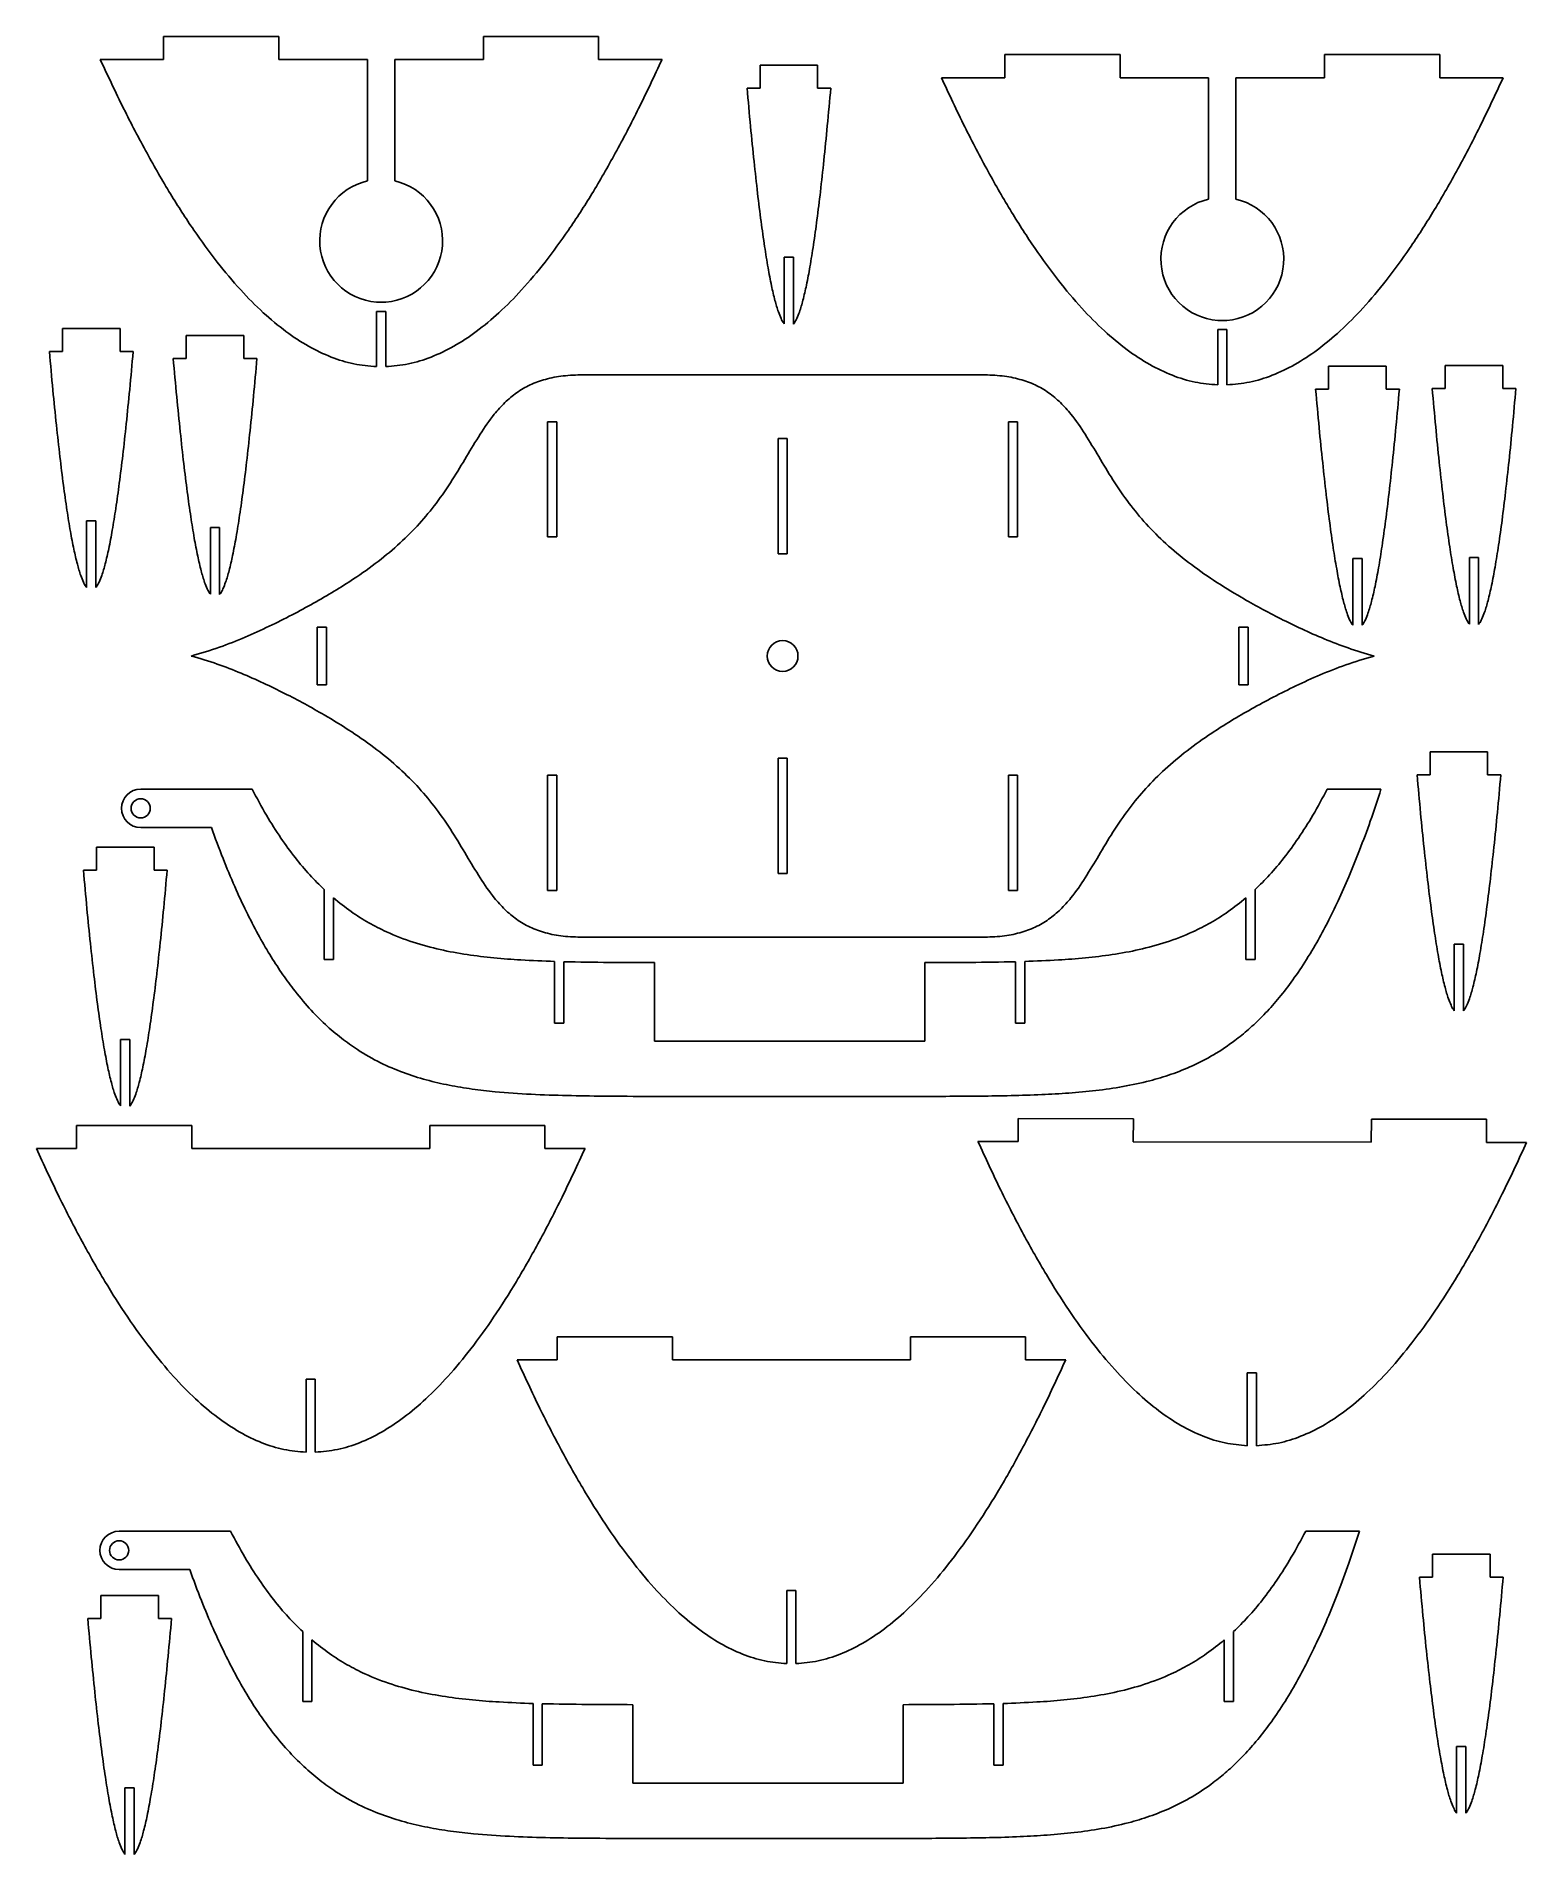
# Model space of a CAD drawing. Header units: millimetres. Extents: x 11 to 496, y 0 to 591.
import ezdxf

# ---------------------------------------------------------------- set-up
doc = ezdxf.new("R2010")
doc.units = ezdxf.units.MM

msp = doc.modelspace()

# ---------------------------------------------------------------- linework, layer by layer
at = {"color": 7, "linetype": 'Continuous', "lineweight": 25}
for p, q in [((52.05, 591.22), (89.55, 591.22)), ((52.05, 583.72), (52.05, 591.22)), ((89.55, 583.72), (89.55, 591.22)), ((193.64, 591.22), (156.14, 591.22)), ((156.14, 583.72), (156.14, 591.22)), ((193.64, 583.72), (193.64, 591.22)), ((31.4, 583.72), (52.05, 583.72)), ((89.55, 583.72), (118.4, 583.72)), ((118.4, 583.72), (118.4, 544.18)), ((127.29, 583.72), (156.14, 583.72)), ((127.29, 544.18), (127.29, 583.72)), ((193.64, 583.72), (214.28, 583.72)), ((264.92, 581.89), (246.17, 581.89)), ((246.17, 574.39), (246.17, 581.89)), ((264.92, 574.39), (264.92, 581.89)), ((325.85, 577.77), (325.85, 585.27)), ((325.85, 585.27), (363.35, 585.27)), ((363.35, 577.77), (363.35, 585.27)), ((429.93, 577.77), (429.93, 585.27)), ((467.43, 585.27), (429.93, 585.27)), ((467.43, 577.77), (467.43, 585.27)), ((241.94, 574.39), (246.17, 574.39)), ((264.92, 574.39), (269.2, 574.39)), ((305.2, 577.77), (325.85, 577.77)), ((363.35, 577.77), (392.2, 577.77)), ((392.2, 577.77), (392.2, 538.24)), ((401.08, 538.24), (401.08, 577.77)), ((401.08, 577.77), (429.93, 577.77)), ((467.43, 577.77), (488.08, 577.77)), ((254.05, 519.33), (257.05, 519.33)), ((254.05, 519.33), (254.05, 497.64)), ((257.05, 519.33), (257.05, 497.58)), ((121.34, 504.74), (124.34, 504.74)), ((121.34, 501.74), (121.34, 483.75)), ((121.34, 501.74), (124.34, 501.74)), ((124.34, 501.74), (124.34, 483.75)), ((395.14, 498.79), (398.14, 498.79)), ((19.09, 488.63), (19.09, 496.13)), ((37.84, 496.13), (19.09, 496.13)), ((37.84, 488.63), (37.84, 496.13)), ((59.4, 486.42), (59.4, 493.92)), ((78.15, 493.92), (59.4, 493.92)), ((78.15, 486.42), (78.15, 493.92)), ((395.14, 495.79), (398.14, 495.79)), ((395.14, 495.79), (395.14, 477.8)), ((398.14, 495.79), (398.14, 477.8)), ((14.85, 488.63), (19.09, 488.63)), ((37.84, 488.63), (42.11, 488.63)), ((55.16, 486.42), (59.4, 486.42)), ((78.15, 486.42), (82.43, 486.42)), ((188.51, 481.08), (318.55, 481.08)), ((431.26, 476.39), (431.26, 483.89)), ((450.01, 483.89), (431.26, 483.89)), ((450.01, 476.39), (450.01, 483.89)), ((487.94, 484.16), (469.19, 484.16)), ((469.19, 476.66), (469.19, 484.16)), ((487.94, 476.66), (487.94, 484.16)), ((427.02, 476.39), (431.26, 476.39)), ((450.01, 476.39), (454.28, 476.39)), ((464.96, 476.66), (469.19, 476.66)), ((487.94, 476.66), (492.22, 476.66)), ((177.03, 428.33), (177.03, 465.83)), ((180.03, 465.83), (177.03, 465.83)), ((180.03, 428.33), (180.03, 465.83)), ((327.03, 465.83), (330.03, 465.83)), ((327.03, 428.33), (327.03, 465.83)), ((330.03, 428.33), (330.03, 465.83)), ((252.03, 460.33), (255.03, 460.33)), ((252.03, 422.83), (252.03, 460.33)), ((255.03, 422.83), (255.03, 460.33)), ((26.96, 433.58), (29.96, 433.58)), ((26.96, 433.58), (26.96, 411.89)), ((29.96, 433.58), (29.96, 411.83)), ((67.27, 431.36), (67.27, 409.67)), ((67.27, 431.36), (70.27, 431.36)), ((70.27, 431.36), (70.27, 409.61)), ((180.03, 428.33), (177.03, 428.33)), ((327.03, 428.33), (330.03, 428.33)), ((252.03, 422.83), (255.03, 422.83)), ((439.13, 421.34), (439.13, 399.65)), ((439.13, 421.34), (442.13, 421.34)), ((442.13, 421.34), (442.13, 399.59)), ((477.06, 421.61), (480.06, 421.61)), ((477.06, 421.61), (477.06, 399.92)), ((480.06, 421.61), (480.06, 399.86)), ((102.03, 380.2), (102.03, 398.95)), ((105.03, 398.95), (102.03, 398.95)), ((105.03, 380.2), (105.03, 398.95)), ((402.03, 398.95), (405.03, 398.95)), ((402.03, 380.2), (402.03, 398.95)), ((405.03, 380.2), (405.03, 398.95)), ((105.03, 380.2), (102.03, 380.2)), ((402.03, 380.2), (405.03, 380.2)), ((252.03, 356.33), (255.03, 356.33)), ((252.03, 318.83), (252.03, 356.33)), ((255.03, 318.83), (255.03, 356.33)), ((464.27, 350.92), (464.27, 358.42)), ((483.02, 358.42), (464.27, 358.42)), ((483.02, 350.92), (483.02, 358.42)), ((180.03, 350.83), (177.03, 350.83)), ((177.03, 350.83), (177.03, 313.33)), ((180.03, 350.83), (180.03, 313.33)), ((327.03, 350.83), (327.03, 313.33)), ((327.03, 350.83), (330.03, 350.83)), ((330.03, 350.83), (330.03, 313.33)), ((460.04, 350.92), (464.27, 350.92)), ((483.02, 350.92), (487.3, 350.92)), ((44.58, 346.27), (80.82, 346.27)), ((430.82, 346.27), (448.3, 346.27)), ((67.57, 333.77), (44.58, 333.77)), ((30.16, 319.9), (30.16, 327.4)), ((48.91, 327.4), (30.16, 327.4)), ((48.91, 319.9), (48.91, 327.4)), ((25.93, 319.9), (30.16, 319.9)), ((48.91, 319.9), (53.19, 319.9)), ((252.03, 318.83), (255.03, 318.83)), ((104.32, 313.57), (104.32, 290.88)), ((107.32, 310.88), (107.32, 290.88)), ((180.03, 313.33), (177.03, 313.33)), ((327.03, 313.33), (330.03, 313.33)), ((404.32, 310.88), (404.32, 290.88)), ((407.32, 313.57), (407.32, 290.88)), ((318.55, 298.08), (188.51, 298.08)), ((472.14, 295.86), (475.14, 295.86)), ((472.14, 295.86), (472.14, 274.17)), ((475.14, 295.86), (475.14, 274.11)), ((104.32, 290.88), (107.32, 290.88)), ((179.32, 290.19), (179.32, 270.11)), ((182.32, 290.11), (182.32, 270.11)), ((329.32, 290.11), (329.32, 270.11)), ((332.32, 290.19), (332.32, 270.11)), ((407.32, 290.88), (404.32, 290.88)), ((211.82, 289.81), (211.82, 264.26)), ((299.82, 289.81), (299.82, 264.26)), ((179.32, 270.11), (182.32, 270.11)), ((332.32, 270.11), (329.32, 270.11)), ((38.03, 264.85), (38.03, 243.16)), ((38.03, 264.85), (41.03, 264.85)), ((41.03, 264.85), (41.03, 243.1)), ((211.82, 264.26), (299.82, 264.26)), ((23.67, 229.33), (23.67, 236.83)), ((23.67, 236.83), (61.17, 236.83)), ((61.17, 229.33), (61.17, 236.83)), ((138.65, 229.33), (138.65, 236.83)), ((176.15, 236.83), (138.65, 236.83)), ((176.15, 229.33), (176.15, 236.83)), ((330.17, 231.57), (330.19, 239.07)), ((330.19, 239.07), (367.69, 239.01)), ((367.67, 231.51), (367.69, 239.01)), ((445.15, 231.38), (445.16, 238.88)), ((482.66, 238.82), (445.16, 238.88)), ((482.65, 231.32), (482.66, 238.82)), ((317.12, 231.6), (330.17, 231.57)), ((367.67, 231.51), (445.15, 231.38)), ((482.65, 231.32), (495.71, 231.3)), ((10.61, 229.33), (23.67, 229.33)), ((61.17, 229.33), (138.65, 229.33)), ((176.15, 229.33), (189.2, 229.33)), ((180.13, 160.54), (180.13, 168.04)), ((180.13, 168.04), (217.63, 168.04)), ((217.63, 160.54), (217.63, 168.04)), ((295.11, 160.54), (295.11, 168.04)), ((332.61, 168.04), (295.11, 168.04)), ((332.61, 160.54), (332.61, 168.04)), ((167.08, 160.54), (180.13, 160.54)), ((217.63, 160.54), (295.11, 160.54)), ((332.61, 160.54), (345.67, 160.54)), ((98.41, 154.24), (101.41, 154.24)), ((98.41, 154.24), (98.41, 130.49)), ((101.41, 154.24), (101.41, 130.49)), ((404.79, 156.35), (404.75, 132.6)), ((404.79, 156.35), (407.79, 156.35)), ((407.79, 156.35), (407.75, 132.6)), ((37.56, 104.81), (73.8, 104.81)), ((423.8, 104.81), (441.29, 104.81)), ((465.04, 89.82), (465.04, 97.32)), ((483.79, 97.32), (465.04, 97.32)), ((483.79, 89.82), (483.79, 97.32)), ((60.55, 92.31), (37.56, 92.31)), ((460.8, 89.82), (465.04, 89.82)), ((483.79, 89.82), (488.07, 89.82)), ((31.58, 76.36), (31.58, 83.86)), ((50.33, 83.86), (31.58, 83.86)), ((50.33, 76.36), (50.33, 83.86)), ((254.87, 85.45), (257.87, 85.45)), ((254.87, 85.45), (254.87, 61.7)), ((257.87, 85.45), (257.87, 61.7)), ((27.35, 76.36), (31.58, 76.36)), ((50.33, 76.36), (54.61, 76.36)), ((97.3, 72.11), (97.3, 49.42)), ((400.3, 72.11), (400.3, 49.42)), ((100.3, 69.42), (100.3, 49.42)), ((397.3, 69.42), (397.3, 49.42)), ((97.3, 49.42), (100.3, 49.42)), ((172.3, 48.73), (172.3, 28.65)), ((175.3, 48.65), (175.3, 28.65)), ((204.8, 48.35), (204.8, 22.8)), ((292.8, 48.35), (292.8, 22.8)), ((322.3, 48.65), (322.3, 28.65)), ((325.3, 48.73), (325.3, 28.65)), ((400.3, 49.42), (397.3, 49.42)), ((472.91, 34.76), (475.91, 34.76)), ((472.91, 34.76), (472.91, 13.07)), ((475.91, 34.76), (475.91, 13.01)), ((172.3, 28.65), (175.3, 28.65)), ((325.3, 28.65), (322.3, 28.65)), ((39.46, 21.3), (42.46, 21.3)), ((39.46, 21.3), (39.46, -0.39)), ((42.46, 21.3), (42.46, -0.45)), ((204.8, 22.8), (292.8, 22.8))]:
    msp.add_line(p, q, dxfattribs=at)
for centre, radius in [((253.53, 389.58), 5), ((44.58, 340.02), 3.12), ((37.56, 98.56), 3.12)]:
    msp.add_circle(centre, radius, dxfattribs=at)
for centre, radius, start, end in [((122.84, 524.68), 20, 102.83959, 265.69878), ((122.84, 524.68), 20, 274.30122, 77.16041), ((396.64, 518.74), 20, 102.83959, 265.69878), ((396.64, 518.74), 20, 274.30122, 77.16041), ((44.58, 340.02), 6.25, 90, 270), ((37.56, 98.56), 6.25, 90, 270)]:
    msp.add_arc(centre, radius, start, end, dxfattribs=at)
for points, knots in [([(31.4, 583.72), (33.9, 578.38), (38.73, 568.06), (46.36, 553.47), (53.95, 540.24), (61.56, 528.41), (69.17, 517.95), (76.71, 508.95), (84.17, 501.39), (91.55, 495.21), (98.95, 490.32), (106.38, 486.76), (113.84, 484.41), (118.87, 483.96), (121.34, 483.75)], [0, 0, 0, 0, 0.126161, 0.243463, 0.352086, 0.452257, 0.544266, 0.628486, 0.702994, 0.771247, 0.833995, 0.892198, 0.947057, 1, 1, 1, 1]), ([(124.34, 483.75), (126.82, 483.96), (131.85, 484.41), (139.3, 486.76), (146.73, 490.32), (154.13, 495.21), (161.52, 501.39), (168.98, 508.95), (176.52, 517.95), (184.13, 528.41), (191.73, 540.24), (199.33, 553.47), (206.96, 568.06), (211.78, 578.38), (214.28, 583.72)], [0, 0, 0, 0, 0.052943, 0.107802, 0.166005, 0.228753, 0.297006, 0.371514, 0.455734, 0.547743, 0.647914, 0.756537, 0.873839, 1, 1, 1, 1]), ([(241.94, 574.39), (242.32, 570.22), (243.03, 562.24), (244.18, 550.83), (245.31, 540.51), (246.45, 531.29), (247.58, 523.21), (248.7, 516.24), (249.81, 510.39), (250.91, 505.58), (251.95, 502.02), (252.91, 499.56), (253.58, 498.27), (253.99, 497.72), (254.05, 497.64)], [0, 0, 0, 0, 0.161008, 0.308021, 0.441052, 0.560121, 0.665253, 0.754977, 0.831347, 0.894452, 0.94445, 0.973798, 0.996111, 1, 1, 1, 1]), ([(257.05, 497.58), (257.13, 497.68), (257.56, 498.24), (258.24, 499.56), (259.21, 502.04), (260.26, 505.67), (261.38, 510.59), (262.51, 516.61), (263.64, 523.71), (264.77, 531.86), (265.89, 541.02), (267.01, 551.2), (268.13, 562.44), (268.84, 570.29), (269.2, 574.39)], [0, 0, 0, 0, 0.004841, 0.027133, 0.056453, 0.107431, 0.171989, 0.250289, 0.342424, 0.448448, 0.566135, 0.697278, 0.841896, 1, 1, 1, 1]), ([(305.2, 577.77), (307.7, 572.43), (312.52, 562.12), (320.15, 547.52), (327.75, 534.3), (335.36, 522.46), (342.96, 512), (350.5, 503.01), (357.97, 495.44), (365.35, 489.27), (372.75, 484.37), (380.18, 480.81), (387.63, 478.46), (392.67, 478.02), (395.14, 477.8)], [0, 0, 0, 0, 0.126161, 0.243463, 0.352086, 0.452257, 0.544266, 0.628486, 0.702994, 0.771247, 0.833995, 0.892198, 0.947057, 1, 1, 1, 1]), ([(398.14, 477.8), (400.61, 478.02), (405.65, 478.46), (413.1, 480.81), (420.53, 484.37), (427.93, 489.27), (435.31, 495.44), (442.78, 503.01), (450.32, 512), (457.92, 522.46), (465.53, 534.3), (473.13, 547.52), (480.76, 562.12), (485.58, 572.43), (488.08, 577.77)], [0, 0, 0, 0, 0.052943, 0.107802, 0.166005, 0.228753, 0.297006, 0.371514, 0.455734, 0.547743, 0.647914, 0.756537, 0.873839, 1, 1, 1, 1]), ([(14.85, 488.63), (15.23, 484.46), (15.94, 476.49), (17.09, 465.07), (18.22, 454.76), (19.36, 445.54), (20.49, 437.45), (21.61, 430.49), (22.72, 424.63), (23.83, 419.83), (24.86, 416.27), (25.82, 413.8), (26.49, 412.51), (26.9, 411.97), (26.96, 411.89)], [0, 0, 0, 0, 0.161008, 0.308021, 0.441052, 0.560121, 0.665253, 0.754977, 0.831347, 0.894452, 0.94445, 0.973798, 0.996111, 1, 1, 1, 1]), ([(29.96, 411.83), (30.04, 411.93), (30.47, 412.49), (31.15, 413.8), (32.12, 416.29), (33.17, 419.92), (34.29, 424.84), (35.42, 430.85), (36.55, 437.96), (37.68, 446.1), (38.8, 455.27), (39.92, 465.45), (41.04, 476.69), (41.75, 484.53), (42.11, 488.63)], [0, 0, 0, 0, 0.004841, 0.027133, 0.056453, 0.107431, 0.171989, 0.250289, 0.342424, 0.448448, 0.566135, 0.697278, 0.841896, 1, 1, 1, 1]), ([(55.16, 486.42), (55.54, 482.25), (56.25, 474.27), (57.4, 462.86), (58.54, 452.54), (59.67, 443.32), (60.8, 435.24), (61.92, 428.28), (63.03, 422.42), (64.14, 417.62), (65.17, 414.05), (66.13, 411.59), (66.8, 410.3), (67.21, 409.75), (67.27, 409.67)], [0, 0, 0, 0, 0.161008, 0.308021, 0.441052, 0.560121, 0.665253, 0.754977, 0.831347, 0.894452, 0.94445, 0.973798, 0.996111, 1, 1, 1, 1]), ([(70.27, 409.61), (70.35, 409.71), (70.78, 410.27), (71.46, 411.59), (72.43, 414.08), (73.48, 417.71), (74.6, 422.62), (75.73, 428.64), (76.86, 435.74), (77.99, 443.89), (79.11, 453.06), (80.23, 463.24), (81.35, 474.47), (82.06, 482.32), (82.43, 486.42)], [0, 0, 0, 0, 0.004841, 0.027133, 0.056453, 0.107431, 0.171989, 0.250289, 0.342424, 0.448448, 0.566135, 0.697278, 0.841896, 1, 1, 1, 1]), ([(61.03, 389.58), (64.11, 390.49), (70.07, 392.25), (78.5, 395.63), (86.36, 399.19), (93.77, 402.9), (100.82, 406.69), (107.51, 410.58), (114.57, 415.05), (121.82, 420.19), (129.01, 426.19), (135.31, 432.52), (140.98, 439.39), (146.01, 446.75), (150.59, 454.37), (154.9, 461.65), (158.96, 467.59), (162.99, 472.1), (166.87, 475.36), (171.33, 477.96), (176.45, 479.8), (182.25, 480.91), (186.35, 481.02), (188.51, 481.08)], [0, 0, 0, 0, 0.0591682, 0.1145328, 0.1673162, 0.2181444, 0.2672903, 0.3148297, 0.3607483, 0.4211899, 0.4785836, 0.5332201, 0.585534, 0.6426254, 0.6973483, 0.749407, 0.7984902, 0.8297773, 0.8605146, 0.8916654, 0.9244785, 0.960236, 1, 1, 1, 1]), ([(318.55, 481.08), (320.71, 481.02), (324.81, 480.91), (330.61, 479.8), (335.73, 477.96), (340.19, 475.36), (344.07, 472.1), (348.1, 467.59), (352.16, 461.65), (356.47, 454.37), (361.05, 446.75), (366.11, 439.35), (371.85, 432.39), (378.3, 425.96), (385.66, 419.86), (393.89, 414.08), (401.8, 409.23), (409.12, 405.11), (415.7, 401.66), (422.6, 398.3), (429.9, 395.08), (437.7, 392.02), (443.2, 390.41), (446.03, 389.58)], [0, 0, 0, 0, 0.039764, 0.075522, 0.108335, 0.139486, 0.170223, 0.20151, 0.250593, 0.302652, 0.357375, 0.414467, 0.467751, 0.523452, 0.582025, 0.643768, 0.708734, 0.752985, 0.798598, 0.845675, 0.894487, 0.945592, 1, 1, 1, 1]), ([(427.02, 476.39), (427.4, 472.22), (428.11, 464.25), (429.26, 452.83), (430.39, 442.52), (431.53, 433.3), (432.66, 425.21), (433.78, 418.25), (434.89, 412.39), (435.99, 407.59), (437.03, 404.03), (437.99, 401.56), (438.66, 400.27), (439.07, 399.73), (439.13, 399.65)], [0, 0, 0, 0, 0.161008, 0.308021, 0.441052, 0.560121, 0.665253, 0.754977, 0.831347, 0.894452, 0.94445, 0.973798, 0.996111, 1, 1, 1, 1]), ([(442.13, 399.59), (442.21, 399.69), (442.64, 400.25), (443.32, 401.56), (444.29, 404.05), (445.34, 407.68), (446.46, 412.6), (447.59, 418.61), (448.72, 425.72), (449.85, 433.86), (450.97, 443.03), (452.09, 453.21), (453.21, 464.45), (453.92, 472.3), (454.28, 476.39)], [0, 0, 0, 0, 0.004841, 0.027133, 0.056453, 0.107431, 0.171989, 0.250289, 0.342424, 0.448448, 0.566135, 0.697278, 0.841896, 1, 1, 1, 1]), ([(464.96, 476.66), (465.33, 472.49), (466.04, 464.52), (467.19, 453.1), (468.33, 442.79), (469.46, 433.57), (470.59, 425.48), (471.72, 418.52), (472.82, 412.66), (473.93, 407.86), (474.96, 404.3), (475.92, 401.83), (476.59, 400.54), (477, 400), (477.06, 399.92)], [0, 0, 0, 0, 0.161008, 0.308021, 0.441052, 0.560121, 0.665253, 0.754977, 0.831347, 0.894452, 0.94445, 0.973798, 0.996111, 1, 1, 1, 1]), ([(480.06, 399.86), (480.14, 399.96), (480.57, 400.52), (481.25, 401.83), (482.22, 404.32), (483.27, 407.95), (484.39, 412.87), (485.52, 418.88), (486.65, 425.99), (487.78, 434.13), (488.9, 443.3), (490.02, 453.48), (491.15, 464.72), (491.85, 472.56), (492.22, 476.66)], [0, 0, 0, 0, 0.004841, 0.027133, 0.056453, 0.107431, 0.171989, 0.250289, 0.342424, 0.448448, 0.566135, 0.697278, 0.841896, 1, 1, 1, 1]), ([(188.51, 298.08), (186.35, 298.14), (182.25, 298.25), (176.45, 299.35), (171.33, 301.19), (166.87, 303.79), (162.99, 307.06), (158.96, 311.57), (154.9, 317.51), (150.59, 324.78), (146.01, 332.41), (140.95, 339.8), (135.21, 346.76), (128.76, 353.19), (121.4, 359.29), (113.17, 365.07), (105.26, 369.93), (97.94, 374.04), (91.36, 377.49), (84.46, 380.86), (77.16, 384.08), (69.36, 387.14), (63.86, 388.75), (61.03, 389.58)], [0, 0, 0, 0, 0.039764, 0.075522, 0.108335, 0.139486, 0.170223, 0.20151, 0.250593, 0.302652, 0.357375, 0.414467, 0.467751, 0.523452, 0.582025, 0.643768, 0.708734, 0.752985, 0.798598, 0.845675, 0.894487, 0.945592, 1, 1, 1, 1]), ([(446.03, 389.58), (442.95, 388.67), (436.99, 386.91), (428.56, 383.52), (420.7, 379.96), (413.29, 376.26), (406.24, 372.46), (399.55, 368.57), (392.49, 364.11), (385.24, 358.97), (378.05, 352.96), (371.75, 346.64), (366.08, 339.76), (361.05, 332.41), (356.47, 324.78), (352.16, 317.51), (348.1, 311.57), (344.07, 307.06), (340.19, 303.79), (335.73, 301.19), (330.61, 299.35), (324.81, 298.25), (320.71, 298.14), (318.55, 298.08)], [0, 0, 0, 0, 0.059168, 0.114533, 0.167316, 0.218144, 0.26729, 0.31483, 0.360748, 0.42119, 0.478584, 0.53322, 0.585534, 0.642625, 0.697348, 0.749407, 0.79849, 0.829777, 0.860515, 0.891665, 0.924479, 0.960236, 1, 1, 1, 1]), ([(460.04, 350.92), (460.41, 346.75), (461.13, 338.77), (462.27, 327.36), (463.41, 317.04), (464.55, 307.82), (465.68, 299.74), (466.8, 292.77), (467.9, 286.92), (469.01, 282.11), (470.04, 278.55), (471, 276.09), (471.67, 274.8), (472.08, 274.25), (472.14, 274.17)], [0, 0, 0, 0, 0.161008, 0.308021, 0.441052, 0.560121, 0.665253, 0.754977, 0.831347, 0.894452, 0.94445, 0.973798, 0.996111, 1, 1, 1, 1]), ([(475.14, 274.11), (475.22, 274.21), (475.65, 274.77), (476.33, 276.09), (477.3, 278.57), (478.35, 282.2), (479.47, 287.12), (480.6, 293.13), (481.73, 300.24), (482.86, 308.39), (483.98, 317.55), (485.1, 327.73), (486.23, 338.97), (486.93, 346.82), (487.3, 350.92)], [0, 0, 0, 0, 0.004841, 0.027133, 0.056453, 0.107431, 0.171989, 0.250289, 0.342424, 0.448448, 0.566135, 0.697278, 0.841896, 1, 1, 1, 1]), ([(67.57, 333.77), (68.81, 330.4), (71.19, 323.93), (75.02, 314.8), (78.82, 306.57), (82.64, 299.18), (86.45, 292.56), (90.26, 286.64), (94.5, 280.79), (99.21, 275.11), (104.48, 269.75), (109.75, 265.25), (115.69, 261), (122.41, 257.18), (129.95, 253.95), (137.46, 251.57), (144.96, 249.84), (152.45, 248.61), (161.33, 247.59), (171.65, 246.9), (183.38, 246.52), (201.67, 246.26), (226.52, 246.28), (254.13, 246.27), (277.92, 246.27), (297.91, 246.27), (317.9, 246.33), (334.17, 246.63), (346.7, 247.33), (355.51, 248.13), (364.33, 249.38), (372.52, 251.12), (380.08, 253.4), (387.05, 256.17), (394.03, 259.8), (400.09, 263.86), (405.3, 268.11), (409.76, 272.33), (414.22, 277.2), (418.67, 282.82), (423.13, 289.25), (427.22, 295.99), (430.99, 302.97), (434.48, 310.1), (437.97, 317.97), (441.46, 326.62), (444.97, 336.13), (447.16, 342.8), (448.3, 346.27)], [0, 0, 0, 0, 0.022682, 0.04343, 0.062427, 0.079844, 0.095848, 0.110593, 0.124227, 0.14141, 0.157087, 0.171553, 0.185069, 0.20312, 0.220198, 0.236669, 0.252778, 0.268683, 0.284476, 0.30919, 0.333858, 0.358513, 0.424546, 0.490579, 0.5326, 0.574621, 0.616642, 0.658675, 0.677195, 0.695765, 0.714447, 0.733366, 0.748546, 0.764194, 0.780574, 0.798053, 0.810091, 0.822932, 0.836749, 0.851733, 0.868092, 0.886051, 0.901443, 0.918094, 0.936136, 0.955705, 0.976943, 1, 1, 1, 1]), ([(80.82, 346.27), (82.35, 343.41), (85.26, 337.98), (89.99, 330.52), (94.71, 324.04), (99.4, 318.42), (102.72, 315.14), (104.32, 313.57)], [0, 0, 0, 0, 0.240333, 0.457329, 0.654279, 0.834235, 1, 1, 1, 1]), ([(407.32, 313.57), (408.91, 315.14), (412.23, 318.42), (416.92, 324.04), (421.64, 330.52), (426.37, 337.98), (429.29, 343.41), (430.82, 346.27)], [0, 0, 0, 0, 0.165765, 0.345721, 0.542671, 0.759667, 1, 1, 1, 1]), ([(25.93, 319.9), (26.3, 315.73), (27.01, 307.76), (28.16, 296.34), (29.3, 286.03), (30.43, 276.81), (31.56, 268.72), (32.69, 261.76), (33.79, 255.9), (34.9, 251.1), (35.93, 247.54), (36.89, 245.07), (37.56, 243.78), (37.97, 243.24), (38.03, 243.16)], [0, 0, 0, 0, 0.161008, 0.308021, 0.441052, 0.560121, 0.665253, 0.754977, 0.831347, 0.894452, 0.94445, 0.973798, 0.996111, 1, 1, 1, 1]), ([(41.03, 243.1), (41.11, 243.2), (41.54, 243.76), (42.22, 245.07), (43.19, 247.56), (44.24, 251.19), (45.36, 256.11), (46.49, 262.12), (47.62, 269.23), (48.75, 277.37), (49.87, 286.54), (50.99, 296.72), (52.12, 307.96), (52.82, 315.8), (53.19, 319.9)], [0, 0, 0, 0, 0.004841, 0.027133, 0.056453, 0.107431, 0.171989, 0.250289, 0.342424, 0.448448, 0.566135, 0.697278, 0.841896, 1, 1, 1, 1]), ([(107.32, 310.88), (109.2, 309.36), (112.86, 306.41), (118.67, 302.77), (125.4, 299.32), (133.17, 296.32), (141.98, 293.95), (150.78, 292.35), (159.55, 291.3), (169.06, 290.57), (175.65, 290.33), (179.32, 290.19)], [0, 0, 0, 0, 0.095032, 0.183973, 0.268447, 0.391196, 0.509753, 0.626092, 0.741331, 0.856061, 1, 1, 1, 1]), ([(332.32, 290.19), (335.98, 290.33), (342.58, 290.57), (352.09, 291.3), (360.86, 292.35), (369.65, 293.95), (378.47, 296.32), (386.24, 299.32), (392.96, 302.77), (398.78, 306.41), (402.43, 309.36), (404.32, 310.88)], [0, 0, 0, 0, 0.143939, 0.258669, 0.373908, 0.490247, 0.608804, 0.731553, 0.816027, 0.904968, 1, 1, 1, 1]), ([(182.32, 290.11), (187.23, 290.02), (197.07, 289.84), (206.9, 289.82), (211.82, 289.81)], [0, 0, 0, 0, 0.500028, 1, 1, 1, 1]), ([(299.82, 289.81), (304.73, 289.82), (314.57, 289.84), (324.4, 290.02), (329.32, 290.11)], [0, 0, 0, 0, 0.499972, 1, 1, 1, 1]), ([(317.12, 231.6), (319.55, 226.31), (324.24, 216.11), (331.67, 201.66), (339.06, 188.58), (346.47, 176.86), (353.88, 166.51), (361.23, 157.6), (368.5, 150.12), (375.69, 144), (382.91, 139.15), (390.15, 135.61), (397.42, 133.27), (402.33, 132.82), (404.75, 132.6)], [0, 0, 0, 0, 0.126597, 0.244262, 0.353173, 0.453556, 0.545697, 0.629968, 0.704387, 0.772484, 0.835007, 0.892921, 0.947437, 1, 1, 1, 1]), ([(407.75, 132.6), (410.16, 132.81), (415.08, 133.24), (422.35, 135.56), (429.61, 139.07), (436.84, 143.9), (444.05, 149.99), (451.35, 157.45), (458.72, 166.33), (466.17, 176.66), (473.62, 188.35), (481.06, 201.41), (488.53, 215.83), (493.26, 226.02), (495.71, 231.3)], [0, 0, 0, 0, 0.052563, 0.107079, 0.164993, 0.227516, 0.295613, 0.370032, 0.454303, 0.546444, 0.646827, 0.755738, 0.873403, 1, 1, 1, 1]), ([(10.61, 229.33), (13.05, 224.05), (17.76, 213.85), (25.21, 199.42), (32.63, 186.35), (40.06, 174.64), (47.49, 164.3), (54.85, 155.41), (62.13, 147.94), (69.33, 141.84), (76.56, 137), (83.8, 133.47), (91.08, 131.14), (96, 130.7), (98.41, 130.49)], [0, 0, 0, 0, 0.126597, 0.244262, 0.353173, 0.453556, 0.545697, 0.629968, 0.704387, 0.772484, 0.835007, 0.892921, 0.947437, 1, 1, 1, 1]), ([(101.41, 130.49), (103.82, 130.7), (108.74, 131.14), (116.01, 133.47), (123.26, 137), (130.48, 141.84), (137.68, 147.94), (144.97, 155.41), (152.33, 164.3), (159.76, 174.64), (167.18, 186.35), (174.6, 199.42), (182.05, 213.85), (186.76, 224.05), (189.2, 229.33)], [0, 0, 0, 0, 0.052563, 0.107079, 0.164993, 0.227516, 0.295613, 0.370032, 0.454303, 0.546444, 0.646827, 0.755738, 0.873403, 1, 1, 1, 1]), ([(167.08, 160.54), (169.52, 155.26), (174.23, 145.07), (181.68, 130.64), (189.1, 117.56), (196.52, 105.86), (203.95, 95.52), (211.31, 86.63), (218.6, 79.15), (225.8, 73.05), (233.02, 68.21), (240.27, 64.69), (247.55, 62.36), (252.46, 61.91), (254.87, 61.7)], [0, 0, 0, 0, 0.126597, 0.244262, 0.353173, 0.453556, 0.545697, 0.629968, 0.704387, 0.772484, 0.835007, 0.892921, 0.947437, 1, 1, 1, 1]), ([(257.87, 61.7), (260.29, 61.91), (265.2, 62.36), (272.48, 64.69), (279.73, 68.21), (286.95, 73.05), (294.15, 79.15), (301.43, 86.63), (308.79, 95.52), (316.22, 105.86), (323.65, 117.56), (331.07, 130.64), (338.52, 145.07), (343.23, 155.26), (345.67, 160.54)], [0, 0, 0, 0, 0.052563, 0.107079, 0.164993, 0.227516, 0.295613, 0.370032, 0.454303, 0.546444, 0.646827, 0.755738, 0.873403, 1, 1, 1, 1]), ([(60.55, 92.31), (61.79, 88.93), (64.17, 82.47), (68, 73.34), (71.81, 65.11), (75.62, 57.72), (79.43, 51.1), (83.24, 45.18), (87.48, 39.33), (92.2, 33.65), (97.46, 28.29), (102.73, 23.78), (108.68, 19.54), (115.4, 15.71), (122.93, 12.49), (130.45, 10.1), (137.94, 8.37), (145.43, 7.14), (154.32, 6.13), (164.63, 5.44), (176.37, 5.06), (194.66, 4.8), (219.51, 4.81), (247.11, 4.81), (270.91, 4.81), (290.9, 4.81), (310.89, 4.87), (327.15, 5.17), (339.68, 5.86), (348.49, 6.66), (357.31, 7.91), (365.51, 9.66), (373.07, 11.94), (380.03, 14.71), (387.01, 18.34), (393.07, 22.4), (398.28, 26.64), (402.74, 30.86), (407.2, 35.74), (411.66, 41.35), (416.11, 47.78), (420.2, 54.53), (423.97, 61.5), (427.47, 68.64), (430.96, 76.5), (434.45, 85.16), (437.95, 94.66), (440.14, 101.34), (441.29, 104.81)], [0, 0, 0, 0, 0.022682, 0.04343, 0.062427, 0.079844, 0.095848, 0.110593, 0.124227, 0.14141, 0.157087, 0.171553, 0.185069, 0.20312, 0.220198, 0.236669, 0.252778, 0.268683, 0.284476, 0.30919, 0.333858, 0.358513, 0.424546, 0.490579, 0.5326, 0.574621, 0.616642, 0.658675, 0.677195, 0.695765, 0.714447, 0.733366, 0.748546, 0.764194, 0.780574, 0.798053, 0.810091, 0.822932, 0.836749, 0.851733, 0.868092, 0.886051, 0.901443, 0.918094, 0.936136, 0.955705, 0.976943, 1, 1, 1, 1]), ([(73.8, 104.81), (75.33, 101.95), (78.24, 96.51), (82.97, 89.06), (87.69, 82.58), (92.39, 76.96), (95.71, 73.68), (97.3, 72.11)], [0, 0, 0, 0, 0.240333, 0.457329, 0.654279, 0.834235, 1, 1, 1, 1]), ([(400.3, 72.11), (401.89, 73.68), (405.21, 76.96), (409.91, 82.58), (414.63, 89.06), (419.36, 96.51), (422.27, 101.95), (423.8, 104.81)], [0, 0, 0, 0, 0.165765, 0.345721, 0.542671, 0.759667, 1, 1, 1, 1]), ([(460.8, 89.82), (461.18, 85.65), (461.89, 77.67), (463.04, 66.26), (464.18, 55.94), (465.31, 46.72), (466.44, 38.64), (467.56, 31.67), (468.67, 25.82), (469.78, 21.01), (470.81, 17.45), (471.77, 14.99), (472.44, 13.7), (472.85, 13.15), (472.91, 13.07)], [0, 0, 0, 0, 0.161008, 0.308021, 0.441052, 0.560121, 0.665253, 0.754977, 0.831347, 0.894452, 0.94445, 0.973798, 0.996111, 1, 1, 1, 1]), ([(475.91, 13.01), (475.99, 13.11), (476.42, 13.67), (477.1, 14.99), (478.07, 17.47), (479.12, 21.1), (480.24, 26.02), (481.37, 32.04), (482.5, 39.14), (483.63, 47.29), (484.75, 56.45), (485.87, 66.63), (486.99, 77.87), (487.7, 85.72), (488.07, 89.82)], [0, 0, 0, 0, 0.004841, 0.027133, 0.056453, 0.107431, 0.171989, 0.250289, 0.342424, 0.448448, 0.566135, 0.697278, 0.841896, 1, 1, 1, 1]), ([(27.35, 76.36), (27.72, 72.19), (28.44, 64.21), (29.58, 52.8), (30.72, 42.48), (31.86, 33.26), (32.99, 25.18), (34.11, 18.21), (35.22, 12.35), (36.32, 7.55), (37.35, 3.99), (38.31, 1.52), (38.99, 0.23), (39.4, -0.31), (39.46, -0.39)], [0, 0, 0, 0, 0.161008, 0.308021, 0.441052, 0.560121, 0.665253, 0.754977, 0.831347, 0.894452, 0.94445, 0.973798, 0.996111, 1, 1, 1, 1]), ([(42.46, -0.45), (42.53, -0.35), (42.96, 0.21), (43.65, 1.53), (44.62, 4.01), (45.66, 7.64), (46.79, 12.56), (47.91, 18.57), (49.05, 25.68), (50.17, 33.82), (51.3, 42.99), (52.42, 53.17), (53.54, 64.41), (54.24, 72.26), (54.61, 76.36)], [0, 0, 0, 0, 0.004841, 0.027133, 0.056453, 0.107431, 0.171989, 0.250289, 0.342424, 0.448448, 0.566135, 0.697278, 0.841896, 1, 1, 1, 1]), ([(100.3, 69.42), (102.19, 67.9), (105.84, 64.95), (111.66, 61.31), (118.38, 57.86), (126.15, 54.86), (134.97, 52.49), (143.76, 50.89), (152.53, 49.84), (162.04, 49.11), (168.63, 48.87), (172.3, 48.73)], [0, 0, 0, 0, 0.095032, 0.183973, 0.268447, 0.391196, 0.509753, 0.626092, 0.741331, 0.856061, 1, 1, 1, 1]), ([(325.3, 48.73), (328.97, 48.87), (335.56, 49.11), (345.07, 49.84), (353.84, 50.89), (362.63, 52.49), (371.45, 54.86), (379.22, 57.86), (385.94, 61.31), (391.76, 64.95), (395.41, 67.9), (397.3, 69.42)], [0, 0, 0, 0, 0.143939, 0.258669, 0.373908, 0.490247, 0.608804, 0.731553, 0.816027, 0.904968, 1, 1, 1, 1]), ([(175.3, 48.65), (180.22, 48.56), (190.05, 48.38), (199.88, 48.36), (204.8, 48.35)], [0, 0, 0, 0, 0.500028, 1, 1, 1, 1]), ([(292.8, 48.35), (297.72, 48.36), (307.55, 48.38), (317.38, 48.56), (322.3, 48.65)], [0, 0, 0, 0, 0.499972, 1, 1, 1, 1])]:
    msp.add_open_spline(points, degree=3, knots=knots, dxfattribs=at)

doc.saveas('drawing.dxf')
